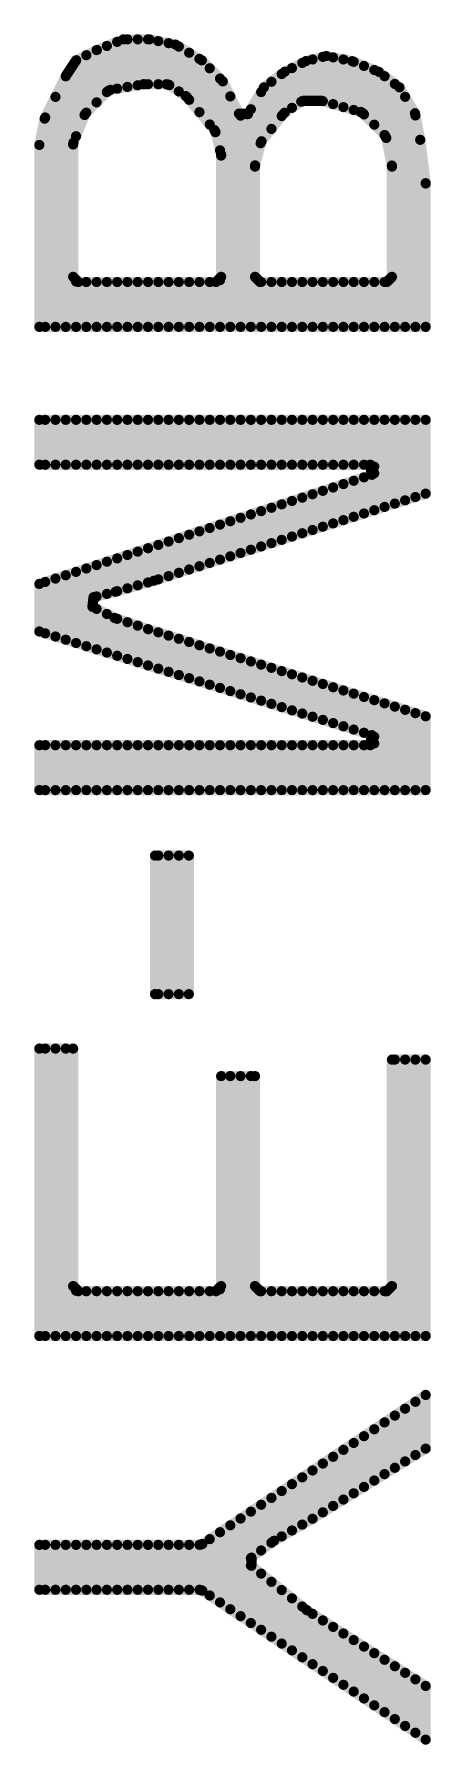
# Model space of a CAD drawing. Header units: millimetres. Extents: x 19.53 to 21.81, y 15.71 to 18.76.
# Drawn here: x 20.7309 to 20.7695, y 16.8358 to 17.002 of the extents above; entities that cross this region are included whole.
import ezdxf

# ---------------------------------------------------------------- set-up
doc = ezdxf.new("R2010")
doc.units = ezdxf.units.MM
doc.layers.get('0').update_dxf_attribs({"linetype": 'CONTINUOUS', "lineweight": 0})
doc.layers.add('04_BOT_PHO', color=90, linetype='CONTINUOUS', lineweight=0)

# ---------------------------------------------------------------- blocks, each defined once
blk = doc.blocks.new('ROUND_14')
h = blk.add_hatch(color=256)
edge = h.paths.add_edge_path(flags=0)
edge.add_arc((0, 0), 0.0005, 0, 360)

msp = doc.modelspace()

# ---------------------------------------------------------------- linework, layer by layer
at = {"layer": '04_BOT_PHO', "lineweight": 211, "const_width": 0.001}
for points in [[(20.73703, 17.00043), (20.73502, 16.99943)], [(20.737, 16.99534), (20.737, 17.00042)], [(20.7396, 17.00146), (20.73703, 17.00043)], [(20.738, 16.99634), (20.738, 17.00082)], [(20.739, 16.99667), (20.739, 17.00122)], [(20.74213, 17.00146), (20.7396, 17.00146)], [(20.74, 16.99684), (20.74, 17.00146)], [(20.741, 16.997), (20.741, 17.00146)], [(20.742, 16.9971), (20.742, 17.00146)], [(20.74468, 17.00095), (20.74213, 17.00146)], [(20.743, 16.9971), (20.743, 17.00129)], [(20.744, 16.99706), (20.744, 17.00109)], [(20.74723, 16.99942), (20.74468, 17.00095)], [(20.745, 16.9964), (20.745, 17.00076)], [(20.73502, 16.99943), (20.73404, 16.99796)], [(20.735, 16.99205), (20.735, 16.99939)], [(20.736, 16.99434), (20.736, 16.99992)], [(20.746, 16.99559), (20.746, 17.00016)], [(20.747, 16.99439), (20.747, 16.99956)], [(20.74927, 16.99738), (20.74723, 16.99942)], [(20.75736, 16.99935), (20.7553, 16.99832)], [(20.757, 16.99546), (20.757, 16.99917)], [(20.75934, 16.99984), (20.75736, 16.99935)], [(20.758, 16.9955), (20.758, 16.99951)], [(20.759, 16.99546), (20.759, 16.99976)], [(20.76186, 16.99934), (20.75934, 16.99984)], [(20.76, 16.99517), (20.76, 16.99971)], [(20.761, 16.99488), (20.761, 16.99951)], [(20.76444, 16.99831), (20.76186, 16.99934)], [(20.762, 16.9946), (20.762, 16.99928)], [(20.763, 16.99417), (20.763, 16.99888)], [(20.73404, 16.99796), (20.73195, 16.99376)], [(20.734, 16.97353), (20.734, 16.99787)], [(20.73835, 16.99656), (20.74156, 16.9971)], [(20.74156, 16.9971), (20.74165, 16.9971)], [(20.74165, 16.9971), (20.74379, 16.9971)], [(20.74379, 16.9971), (20.74407, 16.99702)], [(20.748, 16.99319), (20.748, 16.99865)], [(20.749, 16.99068), (20.749, 16.99765)], [(20.75084, 16.99424), (20.74927, 16.99738)], [(20.7553, 16.99832), (20.75327, 16.9968)], [(20.754, 16.99276), (20.754, 16.99734)], [(20.755, 16.99401), (20.755, 16.99809)], [(20.756, 16.99481), (20.756, 16.99867)], [(20.764, 16.99317), (20.764, 16.99848)], [(20.76645, 16.9968), (20.76444, 16.99831)], [(20.765, 16.99217), (20.765, 16.99788)], [(20.766, 16.97353), (20.766, 16.99713)], [(20.733, 16.97353), (20.733, 16.99587)], [(20.73594, 16.99428), (20.73808, 16.99642)], [(20.73808, 16.99642), (20.73835, 16.99656)], [(20.74407, 16.99702), (20.74567, 16.99595)], [(20.74567, 16.99595), (20.74578, 16.99585)], [(20.74578, 16.99585), (20.74846, 16.99264)], [(20.75, 16.97353), (20.75, 16.99592)], [(20.75327, 16.9968), (20.75172, 16.9942)], [(20.753, 16.9915), (20.753, 16.99634)], [(20.7553, 16.99434), (20.7569, 16.99541)], [(20.7569, 16.99541), (20.75718, 16.9955)], [(20.75718, 16.9955), (20.75879, 16.9955)], [(20.75879, 16.9955), (20.75893, 16.99548)], [(20.75893, 16.99548), (20.76268, 16.99441)], [(20.76796, 16.99428), (20.76645, 16.9968)], [(20.767, 16.97353), (20.767, 16.99588)], [(20.73195, 16.99376), (20.73143, 16.9912)], [(20.732, 16.97353), (20.732, 16.99387)], [(20.73475, 16.99143), (20.73583, 16.99411)], [(20.73583, 16.99411), (20.73594, 16.99428)], [(20.75172, 16.9942), (20.75084, 16.99424)], [(20.751, 16.97353), (20.751, 16.99405)], [(20.752, 16.97353), (20.752, 16.99467)], [(20.75304, 16.99156), (20.75518, 16.99424)], [(20.75518, 16.99424), (20.7553, 16.99434)], [(20.76268, 16.99441), (20.76289, 16.99428)], [(20.76289, 16.99428), (20.76504, 16.99214)], [(20.76847, 16.9917), (20.76796, 16.99428)], [(20.768, 16.97353), (20.768, 16.99407)], [(20.74846, 16.99264), (20.74856, 16.99244)], [(20.74856, 16.99244), (20.7491, 16.9903)], [(20.76504, 16.99214), (20.76517, 16.99188)], [(20.73143, 16.9912), (20.73143, 16.97353)], [(20.73472, 16.99125), (20.73475, 16.99143)], [(20.73472, 16.97839), (20.73472, 16.99125)], [(20.75241, 16.98922), (20.75295, 16.99137)], [(20.75295, 16.99137), (20.75304, 16.99156)], [(20.76517, 16.99188), (20.76571, 16.9892)], [(20.769, 16.98746), (20.76847, 16.9917)], [(20.7491, 16.9903), (20.74911, 16.99017)], [(20.74911, 16.99017), (20.74911, 16.97839)], [(20.7524, 16.9891), (20.75241, 16.98922)], [(20.7524, 16.97839), (20.7524, 16.9891)], [(20.76571, 16.9892), (20.76572, 16.9891)], [(20.76572, 16.9891), (20.76572, 16.97839)], [(20.769, 16.97353), (20.769, 16.98749)], [(20.769, 16.97353), (20.769, 16.98746)], [(20.73522, 16.97789), (20.73472, 16.97839)], [(20.735, 16.97353), (20.735, 16.97794)], [(20.74861, 16.97789), (20.73522, 16.97789)], [(20.736, 16.97353), (20.736, 16.97789)], [(20.737, 16.97353), (20.737, 16.97789)], [(20.738, 16.97353), (20.738, 16.97789)], [(20.739, 16.97353), (20.739, 16.97789)], [(20.74, 16.97353), (20.74, 16.97789)], [(20.741, 16.97353), (20.741, 16.97789)], [(20.742, 16.97353), (20.742, 16.97789)], [(20.743, 16.97353), (20.743, 16.97789)], [(20.744, 16.97353), (20.744, 16.97789)], [(20.745, 16.97353), (20.745, 16.97789)], [(20.746, 16.97353), (20.746, 16.97789)], [(20.747, 16.97353), (20.747, 16.97789)], [(20.748, 16.97353), (20.748, 16.97789)], [(20.74911, 16.97839), (20.74861, 16.97789)], [(20.749, 16.97353), (20.749, 16.97807)], [(20.7529, 16.97789), (20.7524, 16.97839)], [(20.76522, 16.97789), (20.7529, 16.97789)], [(20.753, 16.97353), (20.753, 16.97789)], [(20.754, 16.97353), (20.754, 16.97789)], [(20.755, 16.97353), (20.755, 16.97789)], [(20.756, 16.97353), (20.756, 16.97789)], [(20.757, 16.97353), (20.757, 16.97789)], [(20.758, 16.97353), (20.758, 16.97789)], [(20.759, 16.97353), (20.759, 16.97789)], [(20.76, 16.97353), (20.76, 16.97789)], [(20.761, 16.97353), (20.761, 16.97789)], [(20.762, 16.97353), (20.762, 16.97789)], [(20.763, 16.97353), (20.763, 16.97789)], [(20.764, 16.97353), (20.764, 16.97789)], [(20.765, 16.97353), (20.765, 16.97789)], [(20.76572, 16.97839), (20.76522, 16.97789)], [(20.73143, 16.97353), (20.769, 16.97353)], [(20.769, 16.9645), (20.73143, 16.9645)], [(20.73143, 16.9645), (20.73143, 16.96014)], [(20.732, 16.96014), (20.732, 16.9645)], [(20.733, 16.96014), (20.733, 16.9645)], [(20.734, 16.96014), (20.734, 16.9645)], [(20.735, 16.96014), (20.735, 16.9645)], [(20.736, 16.96014), (20.736, 16.9645)], [(20.737, 16.96014), (20.737, 16.9645)], [(20.738, 16.96014), (20.738, 16.9645)], [(20.739, 16.96014), (20.739, 16.9645)], [(20.74, 16.96014), (20.74, 16.9645)], [(20.741, 16.96014), (20.741, 16.9645)], [(20.742, 16.96014), (20.742, 16.9645)], [(20.743, 16.96014), (20.743, 16.9645)], [(20.744, 16.96014), (20.744, 16.9645)], [(20.745, 16.96014), (20.745, 16.9645)], [(20.746, 16.96014), (20.746, 16.9645)], [(20.747, 16.96014), (20.747, 16.9645)], [(20.748, 16.96014), (20.748, 16.9645)], [(20.749, 16.96014), (20.749, 16.9645)], [(20.75, 16.96014), (20.75, 16.9645)], [(20.751, 16.96014), (20.751, 16.9645)], [(20.752, 16.96014), (20.752, 16.9645)], [(20.753, 16.96014), (20.753, 16.9645)], [(20.754, 16.96014), (20.754, 16.9645)], [(20.755, 16.96014), (20.755, 16.9645)], [(20.756, 16.96014), (20.756, 16.9645)], [(20.757, 16.96014), (20.757, 16.9645)], [(20.758, 16.96014), (20.758, 16.9645)], [(20.759, 16.96014), (20.759, 16.9645)], [(20.76, 16.96014), (20.76, 16.9645)], [(20.761, 16.96014), (20.761, 16.9645)], [(20.762, 16.96014), (20.762, 16.9645)], [(20.763, 16.96014), (20.763, 16.9645)], [(20.764, 16.95995), (20.764, 16.9645)], [(20.765, 16.95604), (20.765, 16.9645)], [(20.766, 16.95636), (20.766, 16.9645)], [(20.767, 16.95668), (20.767, 16.9645)], [(20.768, 16.957), (20.768, 16.9645)], [(20.769, 16.95733), (20.769, 16.9645)], [(20.769, 16.95732), (20.769, 16.9645)], [(20.73143, 16.96014), (20.76361, 16.96014)], [(20.76377, 16.95916), (20.73143, 16.94856)], [(20.763, 16.9554), (20.763, 16.95891)], [(20.76361, 16.96014), (20.76377, 16.95916)], [(20.764, 16.95572), (20.764, 16.95932)], [(20.74257, 16.94887), (20.769, 16.95733)], [(20.758, 16.9538), (20.758, 16.95727)], [(20.759, 16.95412), (20.759, 16.9576)], [(20.76, 16.95444), (20.76, 16.95793)], [(20.761, 16.95476), (20.761, 16.95826)], [(20.762, 16.95508), (20.762, 16.95858)], [(20.753, 16.9522), (20.753, 16.95563)], [(20.754, 16.95252), (20.754, 16.95596)], [(20.755, 16.95284), (20.755, 16.95629)], [(20.756, 16.95316), (20.756, 16.95662)], [(20.757, 16.95348), (20.757, 16.95694)], [(20.748, 16.9506), (20.748, 16.95399)], [(20.749, 16.95092), (20.749, 16.95432)], [(20.75, 16.95124), (20.75, 16.95465)], [(20.751, 16.95156), (20.751, 16.95498)], [(20.752, 16.95188), (20.752, 16.95531)], [(20.743, 16.949), (20.743, 16.95235)], [(20.744, 16.94932), (20.744, 16.95268)], [(20.745, 16.94964), (20.745, 16.95301)], [(20.746, 16.94996), (20.746, 16.95334)], [(20.747, 16.95028), (20.747, 16.95367)], [(20.738, 16.94759), (20.738, 16.95072)], [(20.739, 16.94785), (20.739, 16.95104)], [(20.74, 16.94813), (20.74, 16.95137)], [(20.741, 16.94842), (20.741, 16.9517)], [(20.742, 16.9487), (20.742, 16.95203)], [(20.733, 16.94345), (20.733, 16.94908)], [(20.734, 16.94314), (20.734, 16.9494)], [(20.735, 16.94282), (20.735, 16.94973)], [(20.736, 16.94251), (20.736, 16.95006)], [(20.737, 16.94734), (20.737, 16.95039)], [(20.73143, 16.94856), (20.73143, 16.94394)], [(20.732, 16.94376), (20.732, 16.94875)], [(20.7366, 16.94633), (20.7367, 16.94727)], [(20.7367, 16.94727), (20.73884, 16.9478)], [(20.73884, 16.9478), (20.74257, 16.94887)], [(20.73874, 16.94526), (20.7366, 16.94633)], [(20.737, 16.9422), (20.737, 16.94614)], [(20.738, 16.94189), (20.738, 16.94564)], [(20.73143, 16.94394), (20.76376, 16.93387)], [(20.73881, 16.94524), (20.73874, 16.94526)], [(20.74202, 16.94416), (20.73881, 16.94524)], [(20.739, 16.94158), (20.739, 16.94517)], [(20.74, 16.94127), (20.74, 16.94484)], [(20.741, 16.94096), (20.741, 16.94451)], [(20.742, 16.94064), (20.742, 16.94417)], [(20.769, 16.9357), (20.74202, 16.94416)], [(20.743, 16.94033), (20.743, 16.94386)], [(20.744, 16.94002), (20.744, 16.94354)], [(20.745, 16.93971), (20.745, 16.94323)], [(20.746, 16.9394), (20.746, 16.94292)], [(20.747, 16.93909), (20.747, 16.9426)], [(20.748, 16.93877), (20.748, 16.94229)], [(20.749, 16.93846), (20.749, 16.94198)], [(20.75, 16.93815), (20.75, 16.94166)], [(20.751, 16.93784), (20.751, 16.94135)], [(20.752, 16.93753), (20.752, 16.94103)], [(20.753, 16.93722), (20.753, 16.94072)], [(20.754, 16.93691), (20.754, 16.94041)], [(20.755, 16.93659), (20.755, 16.94009)], [(20.756, 16.93628), (20.756, 16.93978)], [(20.757, 16.93597), (20.757, 16.93947)], [(20.758, 16.93566), (20.758, 16.93915)], [(20.759, 16.93535), (20.759, 16.93884)], [(20.76, 16.93504), (20.76, 16.93852)], [(20.761, 16.93473), (20.761, 16.93821)], [(20.762, 16.93441), (20.762, 16.9379)], [(20.763, 16.9341), (20.763, 16.93758)], [(20.764, 16.9337), (20.764, 16.93727)], [(20.765, 16.92853), (20.765, 16.93696)], [(20.766, 16.92853), (20.766, 16.93664)], [(20.767, 16.92853), (20.767, 16.93633)], [(20.768, 16.92853), (20.768, 16.93601)], [(20.769, 16.92853), (20.769, 16.9357)], [(20.769, 16.92853), (20.769, 16.9357)], [(20.76361, 16.93289), (20.73143, 16.93289)], [(20.73143, 16.93289), (20.73143, 16.92853)], [(20.732, 16.92853), (20.732, 16.93289)], [(20.733, 16.92853), (20.733, 16.93289)], [(20.734, 16.92853), (20.734, 16.93289)], [(20.735, 16.92853), (20.735, 16.93289)], [(20.736, 16.92853), (20.736, 16.93289)], [(20.737, 16.92853), (20.737, 16.93289)], [(20.738, 16.92853), (20.738, 16.93289)], [(20.739, 16.92853), (20.739, 16.93289)], [(20.74, 16.92853), (20.74, 16.93289)], [(20.741, 16.92853), (20.741, 16.93289)], [(20.742, 16.92853), (20.742, 16.93289)], [(20.743, 16.92853), (20.743, 16.93289)], [(20.744, 16.92853), (20.744, 16.93289)], [(20.745, 16.92853), (20.745, 16.93289)], [(20.746, 16.92853), (20.746, 16.93289)], [(20.747, 16.92853), (20.747, 16.93289)], [(20.748, 16.92853), (20.748, 16.93289)], [(20.749, 16.92853), (20.749, 16.93289)], [(20.75, 16.92853), (20.75, 16.93289)], [(20.751, 16.92853), (20.751, 16.93289)], [(20.752, 16.92853), (20.752, 16.93289)], [(20.753, 16.92853), (20.753, 16.93289)], [(20.754, 16.92853), (20.754, 16.93289)], [(20.755, 16.92853), (20.755, 16.93289)], [(20.756, 16.92853), (20.756, 16.93289)], [(20.757, 16.92853), (20.757, 16.93289)], [(20.758, 16.92853), (20.758, 16.93289)], [(20.759, 16.92853), (20.759, 16.93289)], [(20.76, 16.92853), (20.76, 16.93289)], [(20.761, 16.92853), (20.761, 16.93289)], [(20.762, 16.92853), (20.762, 16.93289)], [(20.763, 16.92853), (20.763, 16.93289)], [(20.76376, 16.93387), (20.76361, 16.93289)], [(20.764, 16.92853), (20.764, 16.93307)], [(20.73143, 16.92853), (20.769, 16.92853)], [(20.74597, 16.92217), (20.74268, 16.92217)], [(20.74268, 16.92217), (20.74268, 16.90871)], [(20.743, 16.90871), (20.743, 16.92217)], [(20.744, 16.90871), (20.744, 16.92217)], [(20.745, 16.90871), (20.745, 16.92217)], [(20.74597, 16.90871), (20.74597, 16.92217)], [(20.74268, 16.90871), (20.74597, 16.90871)], [(20.73472, 16.90342), (20.73143, 16.90342)], [(20.73143, 16.90342), (20.73143, 16.8755)], [(20.732, 16.8755), (20.732, 16.90342)], [(20.733, 16.8755), (20.733, 16.90342)], [(20.734, 16.8755), (20.734, 16.90342)], [(20.73472, 16.88035), (20.73472, 16.90342)], [(20.769, 16.90235), (20.76572, 16.90235)], [(20.76572, 16.90235), (20.76572, 16.88035)], [(20.766, 16.8755), (20.766, 16.90235)], [(20.767, 16.8755), (20.767, 16.90235)], [(20.768, 16.8755), (20.768, 16.90235)], [(20.769, 16.8755), (20.769, 16.90235)], [(20.769, 16.8755), (20.769, 16.90235)], [(20.7524, 16.90075), (20.74911, 16.90075)], [(20.74911, 16.90075), (20.74911, 16.88035)], [(20.75, 16.8755), (20.75, 16.90075)], [(20.751, 16.8755), (20.751, 16.90075)], [(20.752, 16.8755), (20.752, 16.90075)], [(20.7524, 16.88035), (20.7524, 16.90075)], [(20.73522, 16.87985), (20.73472, 16.88035)], [(20.735, 16.8755), (20.735, 16.8799)], [(20.74861, 16.87985), (20.73522, 16.87985)], [(20.736, 16.8755), (20.736, 16.87985)], [(20.737, 16.8755), (20.737, 16.87985)], [(20.738, 16.8755), (20.738, 16.87985)], [(20.739, 16.8755), (20.739, 16.87985)], [(20.74, 16.8755), (20.74, 16.87985)], [(20.741, 16.8755), (20.741, 16.87985)], [(20.742, 16.8755), (20.742, 16.87985)], [(20.743, 16.8755), (20.743, 16.87985)], [(20.744, 16.8755), (20.744, 16.87985)], [(20.745, 16.8755), (20.745, 16.87985)], [(20.746, 16.8755), (20.746, 16.87985)], [(20.747, 16.8755), (20.747, 16.87985)], [(20.748, 16.8755), (20.748, 16.87985)], [(20.74911, 16.88035), (20.74861, 16.87985)], [(20.749, 16.8755), (20.749, 16.88004)], [(20.7529, 16.87985), (20.7524, 16.88035)], [(20.76522, 16.87985), (20.7529, 16.87985)], [(20.753, 16.8755), (20.753, 16.87985)], [(20.754, 16.8755), (20.754, 16.87985)], [(20.755, 16.8755), (20.755, 16.87985)], [(20.756, 16.8755), (20.756, 16.87985)], [(20.757, 16.8755), (20.757, 16.87985)], [(20.758, 16.8755), (20.758, 16.87985)], [(20.759, 16.8755), (20.759, 16.87985)], [(20.76, 16.8755), (20.76, 16.87985)], [(20.761, 16.8755), (20.761, 16.87985)], [(20.762, 16.8755), (20.762, 16.87985)], [(20.763, 16.8755), (20.763, 16.87985)], [(20.764, 16.8755), (20.764, 16.87985)], [(20.765, 16.8755), (20.765, 16.87985)], [(20.76572, 16.88035), (20.76522, 16.87985)], [(20.73143, 16.8755), (20.769, 16.8755)], [(20.769, 16.86978), (20.74728, 16.85529)], [(20.769, 16.86456), (20.769, 16.86978)], [(20.769, 16.86456), (20.769, 16.86977)], [(20.766, 16.8627), (20.766, 16.86777)], [(20.767, 16.86332), (20.767, 16.86844)], [(20.768, 16.86394), (20.768, 16.86911)], [(20.764, 16.86146), (20.764, 16.86644)], [(20.765, 16.86208), (20.765, 16.86711)], [(20.758, 16.85775), (20.769, 16.86456)], [(20.761, 16.85961), (20.761, 16.86444)], [(20.762, 16.86022), (20.762, 16.86511)], [(20.763, 16.86084), (20.763, 16.86577)], [(20.759, 16.85837), (20.759, 16.86311)], [(20.76, 16.85899), (20.76, 16.86377)], [(20.756, 16.85661), (20.756, 16.86111)], [(20.757, 16.85718), (20.757, 16.86177)], [(20.758, 16.85775), (20.758, 16.86244)], [(20.754, 16.85542), (20.754, 16.85977)], [(20.755, 16.85603), (20.755, 16.86044)], [(20.751, 16.84829), (20.751, 16.85777)], [(20.752, 16.85391), (20.752, 16.85844)], [(20.753, 16.85467), (20.753, 16.85911)], [(20.75426, 16.85561), (20.758, 16.85775)], [(20.749, 16.84962), (20.749, 16.85644)], [(20.75, 16.84896), (20.75, 16.85711)], [(20.747, 16.85521), (20.73143, 16.85521)], [(20.73143, 16.85521), (20.73143, 16.85085)], [(20.732, 16.85085), (20.732, 16.85521)], [(20.733, 16.85085), (20.733, 16.85521)], [(20.734, 16.85085), (20.734, 16.85521)], [(20.735, 16.85085), (20.735, 16.85521)], [(20.736, 16.85085), (20.736, 16.85521)], [(20.737, 16.85085), (20.737, 16.85521)], [(20.738, 16.85085), (20.738, 16.85521)], [(20.739, 16.85085), (20.739, 16.85521)], [(20.74, 16.85085), (20.74, 16.85521)], [(20.741, 16.85085), (20.741, 16.85521)], [(20.742, 16.85085), (20.742, 16.85521)], [(20.743, 16.85085), (20.743, 16.85521)], [(20.744, 16.85085), (20.744, 16.85521)], [(20.745, 16.85085), (20.745, 16.85521)], [(20.746, 16.85085), (20.746, 16.85521)], [(20.74728, 16.85529), (20.747, 16.85521)], [(20.747, 16.85085), (20.747, 16.85521)], [(20.748, 16.85029), (20.748, 16.85577)], [(20.75206, 16.85397), (20.7542, 16.85557)], [(20.7542, 16.85557), (20.75426, 16.85561)], [(20.752, 16.84762), (20.752, 16.85322)], [(20.75205, 16.85318), (20.75206, 16.85397)], [(20.75741, 16.84889), (20.75205, 16.85318)], [(20.73143, 16.85085), (20.747, 16.85085)], [(20.747, 16.85085), (20.74728, 16.85077)], [(20.753, 16.84696), (20.753, 16.85242)], [(20.754, 16.84629), (20.754, 16.85162)], [(20.74728, 16.85077), (20.769, 16.83629)], [(20.755, 16.84562), (20.755, 16.85082)], [(20.756, 16.84496), (20.756, 16.85002)], [(20.757, 16.84429), (20.757, 16.84922)], [(20.75745, 16.84886), (20.75741, 16.84889)], [(20.769, 16.84151), (20.75745, 16.84886)], [(20.758, 16.84362), (20.758, 16.84851)], [(20.759, 16.84296), (20.759, 16.84787)], [(20.76, 16.84229), (20.76, 16.84724)], [(20.761, 16.84162), (20.761, 16.8466)], [(20.762, 16.84096), (20.762, 16.84596)], [(20.763, 16.84029), (20.763, 16.84533)], [(20.764, 16.83962), (20.764, 16.84469)], [(20.765, 16.83896), (20.765, 16.84405)], [(20.766, 16.83829), (20.766, 16.84342)], [(20.767, 16.83762), (20.767, 16.84278)], [(20.768, 16.83696), (20.768, 16.84215)], [(20.769, 16.83629), (20.769, 16.84151)], [(20.769, 16.83629), (20.769, 16.84151)]]:
    msp.add_lwpolyline(points, dxfattribs=at)

# ---------------------------------------------------------------- block references
at = {"layer": '04_BOT_PHO'}
for p in [(20.737, 17.00042), (20.73703, 17.00043), (20.738, 17.00082), (20.739, 17.00122), (20.7396, 17.00146), (20.74, 17.00146), (20.741, 17.00146), (20.742, 17.00146), (20.74213, 17.00146), (20.743, 17.00129), (20.744, 17.00109), (20.74468, 17.00095), (20.745, 17.00076), (20.735, 16.99939), (20.73502, 16.99943), (20.736, 16.99992), (20.746, 17.00016), (20.747, 16.99956), (20.74723, 16.99942), (20.757, 16.99917), (20.75736, 16.99935), (20.758, 16.99951), (20.759, 16.99976), (20.75934, 16.99984), (20.76, 16.99971), (20.761, 16.99951), (20.76186, 16.99934), (20.762, 16.99928), (20.763, 16.99888), (20.734, 16.99787), (20.73404, 16.99796), (20.74156, 16.9971), (20.74165, 16.9971), (20.742, 16.9971), (20.743, 16.9971), (20.74379, 16.9971), (20.748, 16.99865), (20.749, 16.99765), (20.74927, 16.99738), (20.754, 16.99734), (20.755, 16.99809), (20.7553, 16.99832), (20.756, 16.99867), (20.764, 16.99848), (20.76444, 16.99831), (20.765, 16.99788), (20.766, 16.99713), (20.733, 16.99587), (20.738, 16.99634), (20.73808, 16.99642), (20.73835, 16.99656), (20.739, 16.99667), (20.74, 16.99684), (20.741, 16.997), (20.744, 16.99706), (20.74407, 16.99702), (20.745, 16.9964), (20.74567, 16.99595), (20.74578, 16.99585), (20.746, 16.99559), (20.75, 16.99592), (20.753, 16.99634), (20.75327, 16.9968), (20.7569, 16.99541), (20.757, 16.99546), (20.75718, 16.9955), (20.758, 16.9955), (20.75879, 16.9955), (20.75893, 16.99548), (20.759, 16.99546), (20.76645, 16.9968), (20.767, 16.99588), (20.73195, 16.99376), (20.732, 16.99387), (20.73583, 16.99411), (20.73594, 16.99428), (20.736, 16.99434), (20.737, 16.99534), (20.747, 16.99439), (20.75084, 16.99424), (20.751, 16.99405), (20.75172, 16.9942), (20.752, 16.99467), (20.755, 16.99401), (20.75518, 16.99424), (20.7553, 16.99434), (20.756, 16.99481), (20.76, 16.99517), (20.761, 16.99488), (20.762, 16.9946), (20.76268, 16.99441), (20.76289, 16.99428), (20.763, 16.99417), (20.76796, 16.99428), (20.768, 16.99407), (20.748, 16.99319), (20.74846, 16.99264), (20.74856, 16.99244), (20.754, 16.99276), (20.764, 16.99317), (20.765, 16.99217), (20.76504, 16.99214), (20.73143, 16.9912), (20.73472, 16.99125), (20.73475, 16.99143), (20.735, 16.99205), (20.749, 16.99068), (20.75295, 16.99137), (20.753, 16.9915), (20.75304, 16.99156), (20.76517, 16.99188), (20.76847, 16.9917), (20.7491, 16.9903), (20.74911, 16.99017), (20.74911, 16.99017), (20.7524, 16.9891), (20.75241, 16.98922), (20.76571, 16.9892), (20.76572, 16.9891), (20.76572, 16.9891), (20.769, 16.98749), (20.769, 16.98746), (20.769, 16.98746), (20.73472, 16.97839), (20.735, 16.97794), (20.73522, 16.97789), (20.736, 16.97789), (20.737, 16.97789), (20.738, 16.97789), (20.739, 16.97789), (20.74, 16.97789), (20.741, 16.97789), (20.742, 16.97789), (20.743, 16.97789), (20.744, 16.97789), (20.745, 16.97789), (20.746, 16.97789), (20.747, 16.97789), (20.748, 16.97789), (20.74861, 16.97789), (20.749, 16.97807), (20.74911, 16.97839), (20.7524, 16.97839), (20.7529, 16.97789), (20.753, 16.97789), (20.754, 16.97789), (20.755, 16.97789), (20.756, 16.97789), (20.757, 16.97789), (20.758, 16.97789), (20.759, 16.97789), (20.76, 16.97789), (20.761, 16.97789), (20.762, 16.97789), (20.763, 16.97789), (20.764, 16.97789), (20.765, 16.97789), (20.76522, 16.97789), (20.76572, 16.97839), (20.73143, 16.97353), (20.732, 16.97353), (20.733, 16.97353), (20.734, 16.97353), (20.735, 16.97353), (20.736, 16.97353), (20.737, 16.97353), (20.738, 16.97353), (20.739, 16.97353), (20.74, 16.97353), (20.741, 16.97353), (20.742, 16.97353), (20.743, 16.97353), (20.744, 16.97353), (20.745, 16.97353), (20.746, 16.97353), (20.747, 16.97353), (20.748, 16.97353), (20.749, 16.97353), (20.75, 16.97353), (20.751, 16.97353), (20.752, 16.97353), (20.753, 16.97353), (20.754, 16.97353), (20.755, 16.97353), (20.756, 16.97353), (20.757, 16.97353), (20.758, 16.97353), (20.759, 16.97353), (20.76, 16.97353), (20.761, 16.97353), (20.762, 16.97353), (20.763, 16.97353), (20.764, 16.97353), (20.765, 16.97353), (20.766, 16.97353), (20.767, 16.97353), (20.768, 16.97353), (20.769, 16.97353), (20.769, 16.97353), (20.73143, 16.9645), (20.732, 16.9645), (20.733, 16.9645), (20.734, 16.9645), (20.735, 16.9645), (20.736, 16.9645), (20.737, 16.9645), (20.738, 16.9645), (20.739, 16.9645), (20.74, 16.9645), (20.741, 16.9645), (20.742, 16.9645), (20.743, 16.9645), (20.744, 16.9645), (20.745, 16.9645), (20.746, 16.9645), (20.747, 16.9645), (20.748, 16.9645), (20.749, 16.9645), (20.75, 16.9645), (20.751, 16.9645), (20.752, 16.9645), (20.753, 16.9645), (20.754, 16.9645), (20.755, 16.9645), (20.756, 16.9645), (20.757, 16.9645), (20.758, 16.9645), (20.759, 16.9645), (20.76, 16.9645), (20.761, 16.9645), (20.762, 16.9645), (20.763, 16.9645), (20.764, 16.9645), (20.765, 16.9645), (20.766, 16.9645), (20.767, 16.9645), (20.768, 16.9645), (20.769, 16.9645), (20.769, 16.9645), (20.769, 16.9645), (20.73143, 16.96014), (20.732, 16.96014), (20.733, 16.96014), (20.734, 16.96014), (20.735, 16.96014), (20.736, 16.96014), (20.737, 16.96014), (20.738, 16.96014), (20.739, 16.96014), (20.74, 16.96014), (20.741, 16.96014), (20.742, 16.96014), (20.743, 16.96014), (20.744, 16.96014), (20.745, 16.96014), (20.746, 16.96014), (20.747, 16.96014), (20.748, 16.96014), (20.749, 16.96014), (20.75, 16.96014), (20.751, 16.96014), (20.752, 16.96014), (20.753, 16.96014), (20.754, 16.96014), (20.755, 16.96014), (20.756, 16.96014), (20.757, 16.96014), (20.758, 16.96014), (20.759, 16.96014), (20.76, 16.96014), (20.761, 16.96014), (20.762, 16.96014), (20.763, 16.96014), (20.763, 16.95891), (20.76361, 16.96014), (20.76377, 16.95916), (20.764, 16.95995), (20.764, 16.95932), (20.758, 16.95727), (20.759, 16.9576), (20.76, 16.95793), (20.761, 16.95826), (20.762, 16.95858), (20.769, 16.95733), (20.769, 16.95732), (20.753, 16.95563), (20.754, 16.95596), (20.755, 16.95629), (20.756, 16.95662), (20.757, 16.95694), (20.764, 16.95572), (20.765, 16.95604), (20.766, 16.95636), (20.767, 16.95668), (20.768, 16.957), (20.748, 16.95399), (20.749, 16.95432), (20.75, 16.95465), (20.751, 16.95498), (20.752, 16.95531), (20.759, 16.95412), (20.76, 16.95444), (20.761, 16.95476), (20.762, 16.95508), (20.763, 16.9554), (20.743, 16.95235), (20.744, 16.95268), (20.745, 16.95301), (20.746, 16.95334), (20.747, 16.95367), (20.754, 16.95252), (20.755, 16.95284), (20.756, 16.95316), (20.757, 16.95348), (20.758, 16.9538), (20.738, 16.95072), (20.739, 16.95104), (20.74, 16.95137), (20.741, 16.9517), (20.742, 16.95203), (20.748, 16.9506), (20.749, 16.95092), (20.75, 16.95124), (20.751, 16.95156), (20.752, 16.95188), (20.753, 16.9522), (20.733, 16.94908), (20.734, 16.9494), (20.735, 16.94973), (20.736, 16.95006), (20.737, 16.95039), (20.743, 16.949), (20.744, 16.94932), (20.745, 16.94964), (20.746, 16.94996), (20.747, 16.95028), (20.73143, 16.94856), (20.732, 16.94875), (20.7367, 16.94727), (20.737, 16.94734), (20.738, 16.94759), (20.73884, 16.9478), (20.739, 16.94785), (20.74, 16.94813), (20.741, 16.94842), (20.742, 16.9487), (20.74257, 16.94887), (20.7366, 16.94633), (20.737, 16.94614), (20.738, 16.94564), (20.73143, 16.94394), (20.73874, 16.94526), (20.73881, 16.94524), (20.739, 16.94517), (20.74, 16.94484), (20.741, 16.94451), (20.742, 16.94417), (20.74202, 16.94416), (20.732, 16.94376), (20.733, 16.94345), (20.734, 16.94314), (20.735, 16.94282), (20.736, 16.94251), (20.743, 16.94386), (20.744, 16.94354), (20.745, 16.94323), (20.746, 16.94292), (20.747, 16.9426), (20.748, 16.94229), (20.737, 16.9422), (20.738, 16.94189), (20.739, 16.94158), (20.74, 16.94127), (20.741, 16.94096), (20.742, 16.94064), (20.749, 16.94198), (20.75, 16.94166), (20.751, 16.94135), (20.752, 16.94103), (20.753, 16.94072), (20.743, 16.94033), (20.744, 16.94002), (20.745, 16.93971), (20.746, 16.9394), (20.747, 16.93909), (20.754, 16.94041), (20.755, 16.94009), (20.756, 16.93978), (20.757, 16.93947), (20.758, 16.93915), (20.748, 16.93877), (20.749, 16.93846), (20.75, 16.93815), (20.751, 16.93784), (20.752, 16.93753), (20.759, 16.93884), (20.76, 16.93852), (20.761, 16.93821), (20.762, 16.9379), (20.763, 16.93758), (20.764, 16.93727), (20.753, 16.93722), (20.754, 16.93691), (20.755, 16.93659), (20.756, 16.93628), (20.757, 16.93597), (20.758, 16.93566), (20.765, 16.93696), (20.766, 16.93664), (20.767, 16.93633), (20.768, 16.93601), (20.769, 16.9357), (20.769, 16.9357), (20.759, 16.93535), (20.76, 16.93504), (20.761, 16.93473), (20.762, 16.93441), (20.763, 16.9341), (20.73143, 16.93289), (20.732, 16.93289), (20.733, 16.93289), (20.734, 16.93289), (20.735, 16.93289), (20.736, 16.93289), (20.737, 16.93289), (20.738, 16.93289), (20.739, 16.93289), (20.74, 16.93289), (20.741, 16.93289), (20.742, 16.93289), (20.743, 16.93289), (20.744, 16.93289), (20.745, 16.93289), (20.746, 16.93289), (20.747, 16.93289), (20.748, 16.93289), (20.749, 16.93289), (20.75, 16.93289), (20.751, 16.93289), (20.752, 16.93289), (20.753, 16.93289), (20.754, 16.93289), (20.755, 16.93289), (20.756, 16.93289), (20.757, 16.93289), (20.758, 16.93289), (20.759, 16.93289), (20.76, 16.93289), (20.761, 16.93289), (20.762, 16.93289), (20.763, 16.93289), (20.76361, 16.93289), (20.76376, 16.93387), (20.764, 16.9337), (20.764, 16.93307), (20.73143, 16.92853), (20.732, 16.92853), (20.733, 16.92853), (20.734, 16.92853), (20.735, 16.92853), (20.736, 16.92853), (20.737, 16.92853), (20.738, 16.92853), (20.739, 16.92853), (20.74, 16.92853), (20.741, 16.92853), (20.742, 16.92853), (20.743, 16.92853), (20.744, 16.92853), (20.745, 16.92853), (20.746, 16.92853), (20.747, 16.92853), (20.748, 16.92853), (20.749, 16.92853), (20.75, 16.92853), (20.751, 16.92853), (20.752, 16.92853), (20.753, 16.92853), (20.754, 16.92853), (20.755, 16.92853), (20.756, 16.92853), (20.757, 16.92853), (20.758, 16.92853), (20.759, 16.92853), (20.76, 16.92853), (20.761, 16.92853), (20.762, 16.92853), (20.763, 16.92853), (20.764, 16.92853), (20.765, 16.92853), (20.766, 16.92853), (20.767, 16.92853), (20.768, 16.92853), (20.769, 16.92853), (20.769, 16.92853), (20.74268, 16.92217), (20.743, 16.92217), (20.744, 16.92217), (20.745, 16.92217), (20.74597, 16.92217), (20.74597, 16.92217), (20.74268, 16.90871), (20.743, 16.90871), (20.744, 16.90871), (20.745, 16.90871), (20.74597, 16.90871), (20.73143, 16.90342), (20.732, 16.90342), (20.733, 16.90342), (20.734, 16.90342), (20.73472, 16.90342), (20.76572, 16.90235), (20.766, 16.90235), (20.767, 16.90235), (20.768, 16.90235), (20.769, 16.90235), (20.769, 16.90235), (20.769, 16.90235), (20.74911, 16.90075), (20.75, 16.90075), (20.751, 16.90075), (20.752, 16.90075), (20.7524, 16.90075), (20.73472, 16.88035), (20.735, 16.8799), (20.73522, 16.87985), (20.736, 16.87985), (20.737, 16.87985), (20.738, 16.87985), (20.739, 16.87985), (20.74, 16.87985), (20.741, 16.87985), (20.742, 16.87985), (20.743, 16.87985), (20.744, 16.87985), (20.745, 16.87985), (20.746, 16.87985), (20.747, 16.87985), (20.748, 16.87985), (20.74861, 16.87985), (20.749, 16.88004), (20.74911, 16.88035), (20.7524, 16.88035), (20.7529, 16.87985), (20.753, 16.87985), (20.754, 16.87985), (20.755, 16.87985), (20.756, 16.87985), (20.757, 16.87985), (20.758, 16.87985), (20.759, 16.87985), (20.76, 16.87985), (20.761, 16.87985), (20.762, 16.87985), (20.763, 16.87985), (20.764, 16.87985), (20.765, 16.87985), (20.76522, 16.87985), (20.76572, 16.88035), (20.73143, 16.8755), (20.732, 16.8755), (20.733, 16.8755), (20.734, 16.8755), (20.735, 16.8755), (20.736, 16.8755), (20.737, 16.8755), (20.738, 16.8755), (20.739, 16.8755), (20.74, 16.8755), (20.741, 16.8755), (20.742, 16.8755), (20.743, 16.8755), (20.744, 16.8755), (20.745, 16.8755), (20.746, 16.8755), (20.747, 16.8755), (20.748, 16.8755), (20.749, 16.8755), (20.75, 16.8755), (20.751, 16.8755), (20.752, 16.8755), (20.753, 16.8755), (20.754, 16.8755), (20.755, 16.8755), (20.756, 16.8755), (20.757, 16.8755), (20.758, 16.8755), (20.759, 16.8755), (20.76, 16.8755), (20.761, 16.8755), (20.762, 16.8755), (20.763, 16.8755), (20.764, 16.8755), (20.765, 16.8755), (20.766, 16.8755), (20.767, 16.8755), (20.768, 16.8755), (20.769, 16.8755), (20.769, 16.8755), (20.769, 16.86978), (20.769, 16.86978), (20.769, 16.86977), (20.766, 16.86777), (20.767, 16.86844), (20.768, 16.86911), (20.764, 16.86644), (20.765, 16.86711), (20.761, 16.86444), (20.762, 16.86511), (20.763, 16.86577), (20.769, 16.86456), (20.769, 16.86456), (20.759, 16.86311), (20.76, 16.86377), (20.766, 16.8627), (20.767, 16.86332), (20.768, 16.86394), (20.756, 16.86111), (20.757, 16.86177), (20.758, 16.86244), (20.763, 16.86084), (20.764, 16.86146), (20.765, 16.86208), (20.754, 16.85977), (20.755, 16.86044), (20.761, 16.85961), (20.762, 16.86022), (20.751, 16.85777), (20.752, 16.85844), (20.753, 16.85911), (20.758, 16.85775), (20.758, 16.85775), (20.759, 16.85837), (20.76, 16.85899), (20.749, 16.85644), (20.75, 16.85711), (20.755, 16.85603), (20.756, 16.85661), (20.757, 16.85718), (20.73143, 16.85521), (20.732, 16.85521), (20.733, 16.85521), (20.734, 16.85521), (20.735, 16.85521), (20.736, 16.85521), (20.737, 16.85521), (20.738, 16.85521), (20.739, 16.85521), (20.74, 16.85521), (20.741, 16.85521), (20.742, 16.85521), (20.743, 16.85521), (20.744, 16.85521), (20.745, 16.85521), (20.746, 16.85521), (20.747, 16.85521), (20.747, 16.85521), (20.74728, 16.85529), (20.748, 16.85577), (20.753, 16.85467), (20.754, 16.85542), (20.7542, 16.85557), (20.75426, 16.85561), (20.752, 16.85391), (20.752, 16.85322), (20.75205, 16.85318), (20.75206, 16.85397), (20.73143, 16.85085), (20.732, 16.85085), (20.733, 16.85085), (20.734, 16.85085), (20.735, 16.85085), (20.736, 16.85085), (20.737, 16.85085), (20.738, 16.85085), (20.739, 16.85085), (20.74, 16.85085), (20.741, 16.85085), (20.742, 16.85085), (20.743, 16.85085), (20.744, 16.85085), (20.745, 16.85085), (20.746, 16.85085), (20.747, 16.85085), (20.747, 16.85085), (20.753, 16.85242), (20.754, 16.85162), (20.74728, 16.85077), (20.748, 16.85029), (20.749, 16.84962), (20.755, 16.85082), (20.756, 16.85002), (20.757, 16.84922), (20.75, 16.84896), (20.751, 16.84829), (20.752, 16.84762), (20.75741, 16.84889), (20.75745, 16.84886), (20.758, 16.84851), (20.759, 16.84787), (20.753, 16.84696), (20.754, 16.84629), (20.76, 16.84724), (20.761, 16.8466), (20.762, 16.84596), (20.755, 16.84562), (20.756, 16.84496), (20.757, 16.84429), (20.763, 16.84533), (20.764, 16.84469), (20.758, 16.84362), (20.759, 16.84296), (20.765, 16.84405), (20.766, 16.84342), (20.767, 16.84278), (20.76, 16.84229), (20.761, 16.84162), (20.762, 16.84096), (20.768, 16.84215), (20.769, 16.84151), (20.769, 16.84151), (20.763, 16.84029), (20.764, 16.83962), (20.765, 16.83896), (20.766, 16.83829), (20.767, 16.83762), (20.768, 16.83696), (20.769, 16.83629), (20.769, 16.83629)]:
    msp.add_blockref('ROUND_14', p, dxfattribs=at)

doc.saveas('drawing.dxf')
